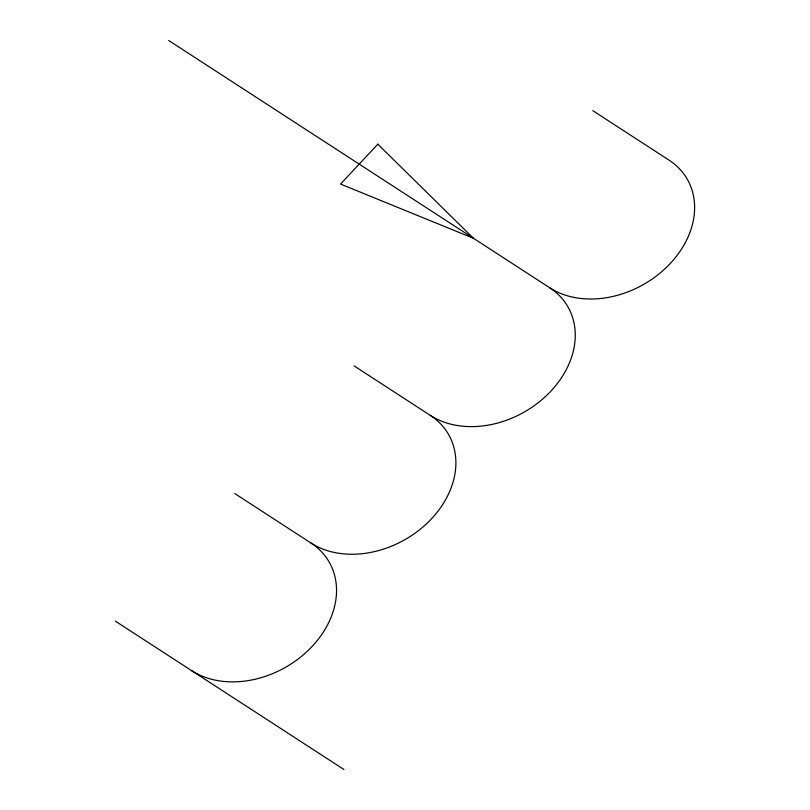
<?xml version="1.0" encoding="UTF-8"?>
<svg xmlns="http://www.w3.org/2000/svg" width="810" height="810" viewBox="0 0 810 810"><rect width="100%" height="100%" fill="white"/><g stroke="black" fill="none" stroke-linecap="round" stroke-linejoin="round"><path stroke-width="1.21" d="M592.819 110.666L668.999 160.117A89.87 69.549 -29.8 0 1 670.275 263.483A89.87 69.549 -29.8 0 1 549.646 287.732L168.723 40.5M354.102 365.907L430.282 415.358A89.87 69.549 -29.8 0 0 550.911 391.108A89.87 69.549 -29.8 0 0 549.646 287.732M234.738 493.533L310.918 542.983A89.87 69.549 -29.8 0 0 431.548 518.724A89.87 69.549 -29.8 0 0 430.282 415.358M115.374 621.159L343.936 769.5M310.918 542.983A89.87 69.549 -29.8 0 1 312.194 646.35A89.87 69.549 -29.8 0 1 191.565 670.609M377.835 144.18L340.534 184.062L473.455 238.292L377.835 144.18"/></g></svg>
